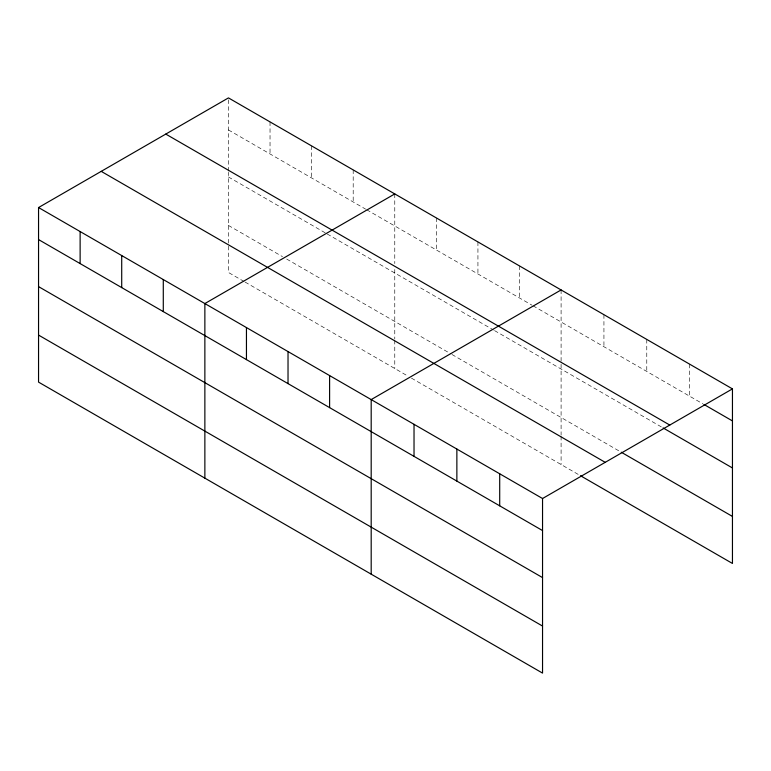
<?xml version="1.0" encoding="UTF-8"?>
<svg xmlns="http://www.w3.org/2000/svg" width="771" height="771" viewBox="0 0 771 771"><rect width="100%" height="100%" fill="white"/><g stroke="black" fill="none" stroke-linecap="round" stroke-linejoin="round"><path stroke-width="0.58" stroke-dasharray="3.85 2.89" d="M228.457 243.077L228.457 172.27M228.457 171.095L228.457 97.898M228.457 129.942L365.666 209.163M366.707 209.76L531.99 305.181M533.021 305.779L702.873 403.84M228.457 176.983L326.172 233.391M327.203 233.989L493.527 330.017M494.568 330.614L662.067 427.327M228.457 225.44L282.514 256.647M286.667 259.046L450.91 353.87M451.941 354.477L620.25 451.642M244.05 281.482L228.457 272.481L228.457 244.253M245.091 282.08L407.252 375.708M411.406 378.108L579.455 475.129M689.611 364.143L689.611 396.188M646.773 339.413L646.773 371.449M603.934 314.684L603.934 346.719M561.095 289.944L561.095 363.141M561.095 364.317L561.095 435.123M561.095 436.299L561.095 464.527M519.509 265.937L519.509 297.982M477.933 241.93L477.933 273.975M436.357 217.933L436.357 249.968M394.771 193.926L394.771 263.595M394.771 269.474L394.771 339.105M394.771 340.281L394.771 368.499M353.195 169.919L353.195 201.954M311.619 145.912L311.619 177.956M270.033 121.905L270.033 153.949"/><path stroke-width="1.16" d="M38.55 207.544L542.543 498.519L542.543 673.102L38.55 382.117L38.55 207.544L228.457 97.898L732.45 388.883L732.45 563.456L580.476 475.717M394.771 193.926L204.864 303.562L204.864 478.145M561.095 289.944L371.188 399.59L371.188 574.164M542.543 498.519L732.45 388.883M703.894 404.428L732.45 420.918M165.784 134.087L669.777 425.062M663.089 427.915L732.45 467.958M621.272 452.23L732.45 516.425M101.223 171.364L605.216 462.34M38.55 239.579L542.543 530.564M38.55 286.619L542.543 577.595M38.55 335.086L542.543 626.062M499.704 473.789L499.704 505.824M456.866 449.05L456.866 481.094M414.027 424.32L414.027 456.365M329.603 375.583L329.603 407.618M288.026 351.576L288.026 383.621M246.45 327.569L246.45 359.614M163.288 279.555L163.288 311.6M121.712 255.558L121.712 287.593M80.126 231.551L80.126 263.586"/></g></svg>
